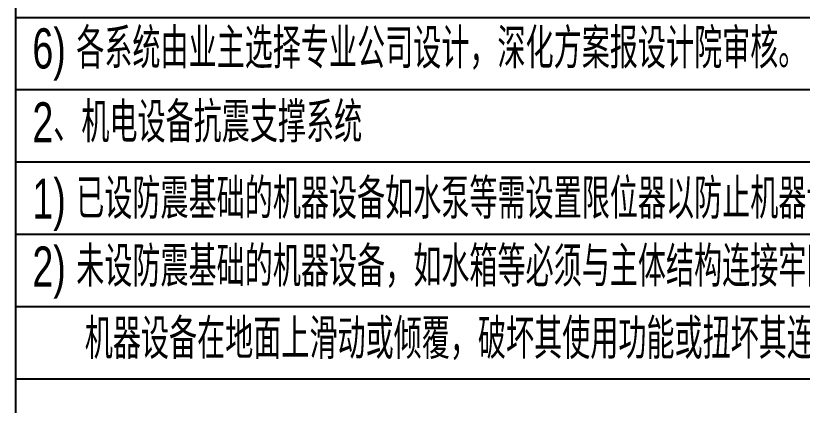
# Model space of a CAD drawing. Extents: x 795723 to 6584336, y 16443136 to 18851075.
# Drawn here: x 1981495 to 1991297, y 17886891 to 17891742 of the extents above; entities that cross this region are included whole.
import ezdxf

# ---------------------------------------------------------------- set-up
doc = ezdxf.new("R2010")
doc.units = 0
doc.header["$LTSCALE"] = 1000
doc.header["$MEASUREMENT"] = 0
doc.layers.add('JZ_0', color=7, linetype='Continuous')
doc.layers.add('JZ_TEXT', color=42, linetype='Continuous')
doc.styles.add('gps_hz', font='hztxt_e.shx', dxfattribs={"width": 0.7, "bigfont": 'hztxt.shx'})

msp = doc.modelspace()

# ---------------------------------------------------------------- linework, layer by layer
at = {"layer": 'JZ_0', "color": 8}
for p, q in [((1981494.8, 17853233.3), (1981494.8, 17901621.3)), ((1981494.8, 17891721.3), (1998727.8, 17891721.3)), ((1981494.8, 17890821.3), (1998727.8, 17890821.3)), ((1981494.8, 17889921.3), (1998727.8, 17889921.3)), ((1981494.8, 17889021.3), (1998727.8, 17889021.3)), ((1981494.8, 17888121.3), (1998727.8, 17888121.3)), ((1981494.8, 17887221.3), (1998727.8, 17887221.3))]:
    msp.add_line(p, q, dxfattribs=at)

# ---------------------------------------------------------------- texts
at = {"layer": 'JZ_TEXT', "style": 'gps_hz', "width": 0.7}
for s, p in [('6) 各系统由业主选择专业公司设计，深化方案报设计院审核。', (1981702.6, 17891085.1)), ('2、机电设备抗震支撑系统', (1981702.6, 17890164)), ('1) 已设防震基础的机器设备如水泵等需设置限位器以防止机器设备地震时产生过量的移动，甚至倾覆而扭坏管道。', (1981702.6, 17889212.9)), ('2) 未设防震基础的机器设备，如水箱等必须与主体结构连接牢固，以防止地震时', (1981702.6, 17888368)), ('机器设备在地面上滑动或倾覆，破坏其使用功能或扭坏其连接管道。', (1982355.2, 17887468))]:
    msp.add_text(s, height=500, dxfattribs=at).set_placement(p)

doc.saveas('drawing.dxf')
